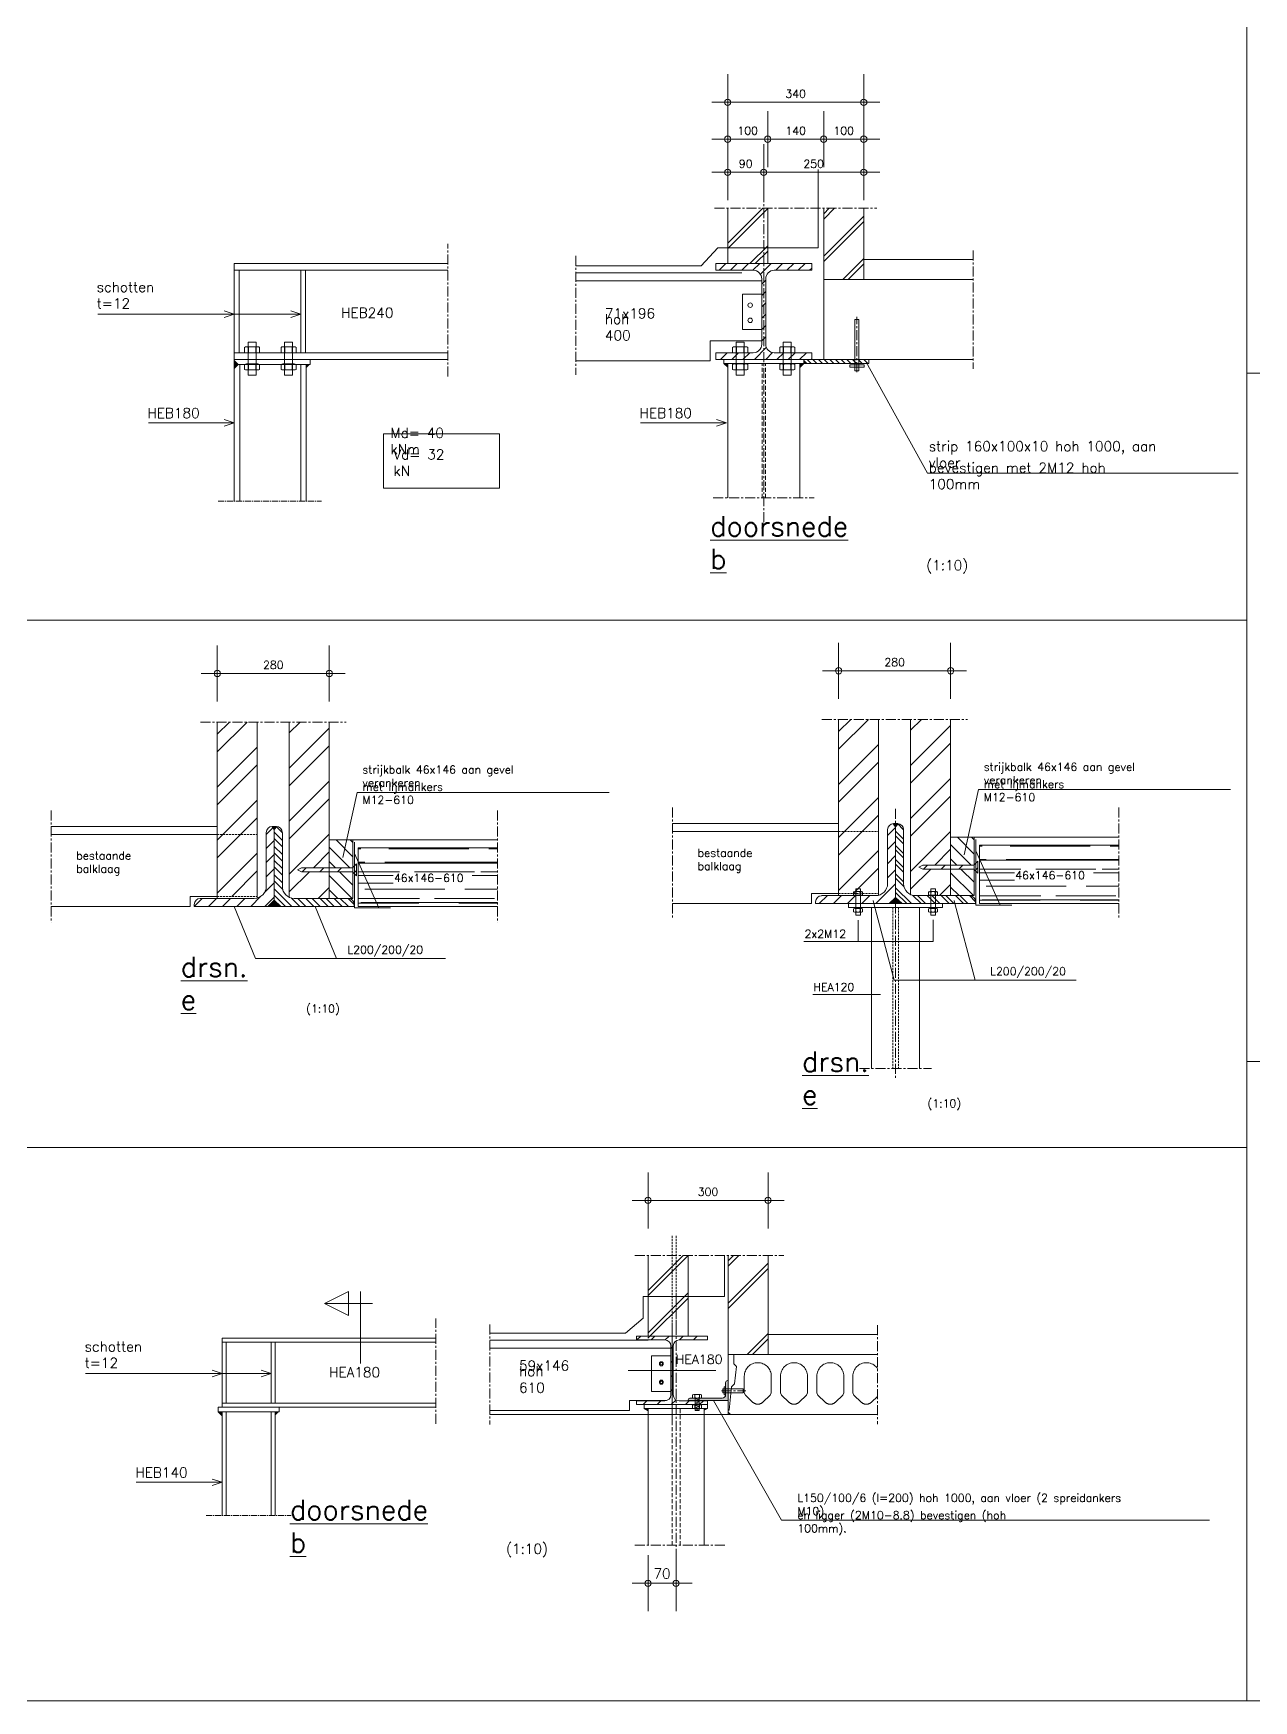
# Model space of a CAD drawing. Header units: millimetres. Extents: x -14163 to 55687, y -143 to 37302.
# Drawn here: x 35927 to 38978, y 28084 to 32252 of the extents above; entities that cross this region are included whole.
import ezdxf

# ---------------------------------------------------------------- set-up
doc = ezdxf.new("R2010")
doc.units = ezdxf.units.MM
for name, pattern in [('IMPORT-CENTER _3_', [1016, 635, -127, 127, -127]), ('IMPORT-CENTER2 _2_', [571.5, 381, -63.5, 63.5, -63.5]), ('IMPORT-DASHED _3_', [381, 254, -127]), ('IMPORT-HIDDEN _3_', [190.5, 127, -63.5])]:
    doc.linetypes.add(name, pattern=pattern)
for name, color, linetype, lineweight in [('ARCERING', 55, 'Continuous', 13), ('AS', 1, 'IMPORT-CENTER _3_', 13), ('doorbraakdetails_dwg', 8, 'Continuous', 13), ('MAATVOERING', 1, 'Continuous', 13), ('STAAL', 2, 'Continuous', 13), ('STEEL_OUTLINE', 2, 'Continuous', 13)]:
    doc.layers.add(name, color=color, linetype=linetype, lineweight=lineweight)
doc.styles.add('RomanS', font='romans__.ttf', dxfattribs={"height": 635})
doc.styles.add('RomanS_1', font='romans__.ttf', dxfattribs={"height": 1270})
doc.styles.add('RomanS_2', font='romans__.ttf', dxfattribs={"height": 508})
doc.styles.add('RomanS_4', font='romans__.ttf', dxfattribs={"height": 584.2})
pattern_1 = [(315, (-59910.54, 41042.91), (89.80256, 89.80256), [])]

# ---------------------------------------------------------------- blocks, each defined once
blk = doc.blocks.new('doorbraakdetails_dwg_DOT2035-5098676-Details Constructie')
at = {"color": 250, "lineweight": 13}
for p, q in [((0, 17.78), (0, -17.78)), ((-5.08, 0), (10.16, 0))]:
    blk.add_line(p, q, dxfattribs=at)
blk.add_circle((0, 0), 2.03, dxfattribs=at)
blk = doc.blocks.new('doorbraakdetails_dwg__X208-5098832-Details Constructie')
at = {"layer": 'STEEL_OUTLINE'}
for p, q in [((298796, 255260), (298883, 255346)), ((298940, 255260), (299026, 255346)), ((299084, 255260), (299170, 255346)), ((299227, 255260), (299314, 255346)), ((299321, 255210), (299457, 255346)), ((299515, 255260), (299601, 255346)), ((299658, 255260), (299745, 255346)), ((299802, 255260), (299888, 255346)), ((299338, 255083), (299388, 255134)), ((299946, 255260), (299973, 255287)), ((299338, 254939), (299388, 254990)), ((299338, 254795), (299388, 254846)), ((299338, 254652), (299388, 254703)), ((299338, 254508), (299388, 254559)), ((299244, 254127), (299396, 254280)), ((299338, 254364), (299388, 254415)), ((298753, 254211), (298756, 254213)), ((298813, 254127), (298899, 254213)), ((298957, 254127), (299043, 254213)), ((299100, 254127), (299187, 254213)), ((299388, 254127), (299476, 254215)), ((299531, 254127), (299618, 254213)), ((299675, 254127), (299761, 254213)), ((299819, 254127), (299905, 254213)), ((299962, 254127), (299973, 254137))]:
    blk.add_line(p, q, dxfattribs=at)
blk = doc.blocks.new('doorbraakdetails_dwg_HE240B-5098833-Details Constructie')
at = {"layer": 'STEEL_OUTLINE'}
for p, q in [((-25, -193), (-25, -1026)), ((25, -193), (25, -1026))]:
    blk.add_line(p, q, dxfattribs=at)
at = {"layer": 'STEEL_OUTLINE', "flags": 128}
for points in [[(132, -86), (610, -86), (610, 0), (-610, 0), (-610, -86), (-132, -86)], [(-132, -1133), (-610, -1133), (-610, -1219), (610, -1219), (610, -1133), (132, -1133)]]:
    blk.add_lwpolyline(points, dxfattribs=at)
at = {"layer": 'STEEL_OUTLINE'}
for centre, start, end in [((-132, -193), 360, 90), ((132, -193), 90, 180), ((-132, -1026), 270, 0), ((132, -1026), 180, 270)]:
    blk.add_arc(centre, 107, start, end, dxfattribs=at)
blk.add_blockref('doorbraakdetails_dwg__X208-5098832-Details Constructie', (-299363, -255346))
blk = doc.blocks.new('doorbraakdetails_dwg_DOT2035-5098677-Details Constructie')
at = {"layer": 'MAATVOERING'}
for p, q in [((0, 17.78), (0, -17.78)), ((-5.08, 0), (10.16, 0))]:
    blk.add_line(p, q, dxfattribs=at)
blk.add_circle((0, 0), 2.03, dxfattribs=at)
blk = doc.blocks.new('doorbraakdetails_dwg_MOER-5098697-Details Constructie')
at = {"layer": 'ARCERING', "color": 2}
for p, q in [((-5.1, 3.7), (-5.1, 0.3)), ((-3.8, 4.1), (3.8, 4.1)), ((-3.8, 0), (3.8, 0)), ((-2.5, 3.7), (-2.5, 0.3)), ((2.5, 3.7), (2.5, 0.3)), ((5.1, 3.7), (5.1, 0.3))]:
    blk.add_line(p, q, dxfattribs=at)
for centre, radius, start, end in [((-3.8, 1.4), 2.66, 61.4929, 118.5071), ((-3.8, 2.7), 2.66, 241.4929, 298.5071), ((0, -6.1), 10.2, 75.5225, 104.4775), ((0, 10.2), 10.2, 255.5225, 284.4775), ((3.8, 1.4), 2.66, 61.4929, 118.5071), ((3.8, 2.7), 2.66, 241.4929, 298.5071)]:
    blk.add_arc(centre, radius, start, end, dxfattribs=at)
blk = doc.blocks.new('doorbraakdetails_dwg_MOER_BOUT_MOER16_1OP10-V41-Details Constructie')
at = {"layer": 'MAATVOERING', "color": 2, "flags": 128}
blk.add_lwpolyline([(162.9, 40.6), (162.9, 0), (-3.3, 0), (-3.3, 40.6)], close=True, dxfattribs=at)
at = {"xscale": 7.500000000000001, "yscale": 7.500000000000001, "zscale": 7.500000000000001, "rotation": 90}
for p in [(53.3, 20.3), (139.2, 20.3)]:
    blk.add_blockref('doorbraakdetails_dwg_MOER-5098697-Details Constructie', p, dxfattribs=at)
blk = doc.blocks.new('doorbraakdetails_dwg_MOER_BOUT_MOER16_1OP10-V42-Details Constructie')
at = {"layer": 'MAATVOERING', "color": 2, "flags": 128}
blk.add_lwpolyline([(162.9, 40.6), (162.9, 0), (-3.3, 0), (-3.3, 40.6)], close=True, dxfattribs=at)
at = {"xscale": 7.500000000000001, "yscale": 7.500000000000001, "zscale": 7.500000000000001, "rotation": 90}
for p in [(53.3, 20.3), (139.2, 20.3)]:
    blk.add_blockref('doorbraakdetails_dwg_MOER-5098697-Details Constructie', p, dxfattribs=at)
blk = doc.blocks.new('doorbraakdetails_dwg_hoek20020020-5098856-Details Constructie')
at = {"layer": 'ARCERING'}
h = blk.add_hatch(dxfattribs=at)
h.set_pattern_fill('FP_23', color=256, style=0, pattern_type=2)
h.set_pattern_definition(pattern_1)
h.paths.add_polyline_path([(765, 0), (1016, 0), (1016, 25), (1013, 45), (1006, 63), (994, 79), (978, 91), (960, 99), (940, 102), (254, 102), (215, 107), (178, 122), (146, 146), (122, 178), (107, 215), (102, 254), (102, 940), (99, 960), (91, 978), (79, 994), (63, 1006), (45, 1013), (25, 1016), (0, 1016), (0, 0)])
at = {"layer": 'STAAL'}
for p, q in [((0, 0), (0, 1016)), ((0, 1016), (25, 1016)), ((102, 940), (102, 254)), ((254, 102), (940, 102))]:
    blk.add_line(p, q, dxfattribs=at)
at = {"layer": 'STAAL', "flags": 128}
blk.add_lwpolyline([(1016, 25), (1016, 0), (0, 0)], dxfattribs=at)
at = {"layer": 'STAAL'}
for centre, radius, start, end in [((25, 940), 76.2, 360, 90), ((254, 254), 152, 180, 270), ((940, 25), 76.2, 360, 90)]:
    blk.add_arc(centre, radius, start, end, dxfattribs=at)
blk = doc.blocks.new('doorbraakdetails_dwg_hoek20020020-5098857-Details Constructie')
at = {"layer": 'ARCERING'}
h = blk.add_hatch(dxfattribs=at)
h.set_pattern_fill('FP_23', color=256, style=0, pattern_type=2)
h.set_pattern_definition(pattern_1)
h.paths.add_polyline_path([(760, 0), (0, 0), (0, 1016), (25, 1016), (45, 1013), (63, 1006), (79, 994), (91, 978), (99, 960), (102, 940), (102, 254), (107, 215), (122, 178), (146, 146), (178, 122), (215, 107), (254, 102), (940, 102), (960, 99), (978, 91), (994, 79), (1006, 63), (1013, 45), (1016, 25), (1016, 0)])
at = {"layer": 'STAAL'}
for p, q in [((102, 940), (102, 254)), ((254, 102), (940, 102))]:
    blk.add_line(p, q, dxfattribs=at)
at = {"layer": 'STAAL', "flags": 128}
blk.add_lwpolyline([(1016, 25), (1016, 0), (0, 0), (0, 1016), (25, 1016)], dxfattribs=at)
at = {"layer": 'STAAL'}
for centre, radius, start, end in [((25, 940), 76.2, 360, 90), ((254, 254), 152, 180, 270), ((940, 25), 76.2, 360, 90)]:
    blk.add_arc(centre, radius, start, end, dxfattribs=at)
blk = doc.blocks.new('doorbraakdetails_dwg_MOER-5098815-Details Constructie')
at = {"layer": 'ARCERING', "color": 2}
for p, q in [((-5.1, 3.7), (-5.1, 0.3)), ((-3.8, 4.1), (3.8, 4.1)), ((-3.8, 0), (3.8, 0)), ((-2.5, 3.7), (-2.5, 0.3)), ((2.5, 3.7), (2.5, 0.3)), ((5.1, 3.7), (5.1, 0.3))]:
    blk.add_line(p, q, dxfattribs=at)
for centre, radius, start, end in [((-3.8, 1.4), 2.66, 61.4929, 118.5071), ((-3.8, 2.7), 2.66, 241.4929, 298.5071), ((0, -6.1), 10.2, 75.5225, 104.4775), ((0, 10.2), 10.2, 255.5225, 284.4775), ((3.8, 1.4), 2.66, 61.4929, 118.5071), ((3.8, 2.7), 2.66, 241.4929, 298.5071)]:
    blk.add_arc(centre, radius, start, end, dxfattribs=at)
blk = doc.blocks.new('doorbraakdetails_dwg-4168051-Details Constructie')
at = {"layer": 'ARCERING'}
h = blk.add_hatch(dxfattribs=at)
h.set_pattern_fill('FP_91', color=256, style=0, pattern_type=2)
h.set_pattern_definition([(45, (356642.8, -48817.3), (-1683.798, 1683.798), []), (45, (357765.3, -48817.3), (-1683.798, 1683.798), [])])
h.paths.add_polyline_path([(541354, 83259), (543576, 83259), (543576, 84949), (541808, 84949), (541554, 85076), (541808, 85203), (543576, 85203), (543576, 94452), (541036, 94452), (541036, 83329), (541113, 83299), (541192, 83277), (541272, 83264)])
h.paths.add_polyline_path([(539004, 83386), (539004, 94452), (536464, 94452), (536464, 83386)])
h = blk.add_hatch(dxfattribs=at)
h.set_pattern_fill('FP_96', color=256, style=0, pattern_type=2)
h.set_pattern_definition([(45, (396091, -48645.3), (-1683.798, 1683.798), []), (45, (397213.5, -48645.3), (-1683.798, 1683.798), [])])
h.paths.add_polyline_path([(582034, 83431), (583025, 83431), (583025, 85121), (581256, 85121), (581002, 85248), (581256, 85375), (583025, 85375), (583025, 94624), (580485, 94624), (580485, 83501), (580561, 83471), (580640, 83449), (580720, 83436), (580802, 83431)])
h.paths.add_polyline_path([(575913, 83558), (578453, 83558), (578453, 94624), (575913, 94624), (575913, 85154)])
h = blk.add_hatch(dxfattribs=at)
h.set_pattern_fill('FP_95', color=256, style=0, pattern_type=2)
h.set_pattern_definition([(315, (279979.5, 288137.9), (449.0128, 449.0128), [])])
h.paths.add_polyline_path([(579532, 82923), (584612, 82923), (584612, 83050), (584606, 83116), (584589, 83181), (584561, 83241), (584523, 83295), (584476, 83342), (584422, 83380), (584362, 83408), (584297, 83426), (584231, 83431), (580802, 83431), (580710, 83437), (580620, 83453), (580532, 83481), (580448, 83519), (580369, 83566), (580297, 83623), (580232, 83688), (580175, 83760), (580127, 83839), (580090, 83923), (580062, 84011), (580046, 84101), (580040, 84193), (580040, 87622), (580034, 87688), (580017, 87753), (579989, 87813), (579951, 87867), (579904, 87914), (579850, 87952), (579790, 87980), (579725, 87998), (579659, 88003), (579532, 88003), (579532, 85154)])
h = blk.add_hatch(dxfattribs=at)
h.set_pattern_fill('FP_90', color=256, style=0, pattern_type=2)
h.set_pattern_definition([(315, (240531.3, 287965.93), (449.0128, 449.0128), [])])
h.paths.add_polyline_path([(540084, 82751), (545164, 82751), (545164, 82878), (545158, 82945), (545141, 83009), (545113, 83069), (545075, 83123), (545028, 83170), (544973, 83208), (544913, 83236), (544849, 83254), (544783, 83259), (541354, 83259), (541262, 83265), (541172, 83282), (541084, 83309), (541000, 83347), (540921, 83394), (540849, 83451), (540784, 83516), (540727, 83589), (540679, 83667), (540642, 83751), (540614, 83839), (540598, 83930), (540592, 84021), (540592, 87450), (540586, 87517), (540569, 87581), (540541, 87641), (540503, 87695), (540456, 87742), (540401, 87780), (540341, 87808), (540277, 87826), (540211, 87831), (540084, 87831), (540084, 85154)])
h = blk.add_hatch(dxfattribs=at)
h.set_pattern_fill('FP_92', color=256, style=0, pattern_type=2)
h.set_pattern_definition([(135, (356642.8, -48817.3), (-449.0128, -449.0128), [])])
h.paths.add_polyline_path([(543576, 83259), (545075, 83259), (545075, 84919), (545045, 84949), (543576, 84949)])
h.paths.add_polyline_path([(545045, 85203), (545075, 85233), (545075, 86968), (543576, 86968), (543576, 85203), (543909, 85203)])
h = blk.add_hatch(dxfattribs=at)
h.set_pattern_fill('FP_97', color=256, style=0, pattern_type=2)
h.set_pattern_definition([(135, (396091, -48645.3), (-449.0128, -449.0128), [])])
h.paths.add_polyline_path([(583025, 83431), (584523, 83431), (584523, 85091), (584493, 85121), (583025, 85121)])
h.paths.add_polyline_path([(584493, 85375), (584523, 85405), (584523, 87140), (583025, 87140), (583025, 85375)])
h = blk.add_hatch(dxfattribs=at)
h.set_pattern_fill('FP_93', color=256, style=0, pattern_type=2)
h.set_pattern_definition([(0, (356642.8, -48817.3), (2794, 1270), [19050, -2540, 6350, -1270]), (0, (358331.9, -48182.3), (-1270, 1689.1), [3810, -419.1, 7620, -952.5]), (0, (357277.8, -47737.8), (6604, 850.9), [10160, -1778, 5080, -1270])])
h.paths.add_polyline_path([(554253, 82751), (554253, 86460), (545418, 86460), (545418, 82751), (551534, 82751)])
h.paths.add_polyline_path([(552647, 84127), (547627, 84127), (547627, 84889), (552647, 84889)])
h = blk.add_hatch(dxfattribs=at)
h.set_pattern_fill('FP_98', color=256, style=0, pattern_type=2)
h.set_pattern_definition([(0, (396091, -48645.3), (2794, 1270), [19050, -2540, 6350, -1270]), (0, (397780.1, -48010.3), (-1270, 1689.1), [3810, -419.1, 7620, -952.5]), (0, (396726, -47565.8), (6604, 850.9), [10160, -1778, 5080, -1270])])
h.paths.add_polyline_path([(586127, 82923), (593702, 82923), (593702, 86632), (584866, 86632), (584866, 82923)])
h.paths.add_polyline_path([(592095, 84299), (587076, 84299), (587076, 85061), (592095, 85061)])
h = blk.add_hatch(dxfattribs=at)
h.set_pattern_fill('FP_94', color=256, style=0, pattern_type=2)
h.set_pattern_definition([(45, (110760.94, -510887.1), (-561.266, 561.266), [])])
h.paths.add_polyline_path([(545299, 84695), (545299, 85438), (545292, 85451), (545045, 85203), (541808, 85203), (541554, 85076), (541808, 84949), (545045, 84949), (545170, 84824)])
h = blk.add_hatch(dxfattribs=at)
h.set_pattern_fill('FP_99', color=256, style=0, pattern_type=2)
h.set_pattern_definition([(45, (150209.15, -510715.16), (-561.266, 561.266), [])])
h.paths.add_polyline_path([(584747, 84867), (584747, 85610), (584740, 85622), (584493, 85375), (581256, 85375), (581002, 85248), (581256, 85121), (584493, 85121), (584618, 84996)])
for color, points in [(8, [(568892, 51370), (568892, 52640), (568854, 52640), (568825, 52636), (568797, 52625), (568774, 52607), (568755, 52583), (568744, 52555), (568740, 52526), (568740, 51751), (568734, 51700), (568717, 51652), (568690, 51608), (568654, 51572), (568611, 51545), (568562, 51528), (568511, 51522), (566467, 51522), (566437, 51519), (566410, 51507), (566386, 51489), (566368, 51465), (566356, 51438), (566352, 51408), (566352, 51370)]), (2, [(563812, 50719), (563812, 50864), (563558, 50864)]), (2, [(567368, 50726), (567610, 50864), (567368, 50864)])]:
    blk.add_hatch(color=color, dxfattribs=at).paths.add_polyline_path(points)
at = {"layer": 'STAAL'}
for points in [[(537545, 117165), (537799, 117165), (537545, 117419)], [(537545, 116911), (537799, 117165), (537545, 117165)], [(542105, 116911), (542359, 117165), (542105, 117165)], [(568871, 116982), (568871, 117215), (568617, 117215)], [(573443, 116957), (573697, 117215), (573443, 117215)], [(573949, 117215), (573697, 117472), (573697, 117215)], [(579532, 87793), (579699, 88001), (579659, 88003), (579366, 88001)], [(540084, 87621), (540251, 87829), (540211, 87831), (539917, 87829)], [(540084, 82751), (540490, 82751), (540084, 83137), (539678, 82751)], [(579126, 82923), (579938, 82923), (579532, 83309)], [(536780, 50406), (536780, 50660), (536526, 50660)], [(540132, 50406), (540386, 50660), (540132, 50660)]]:
    blk.add_hatch(color=256, dxfattribs=at).paths.add_polyline_path(points)
at = {"color": 1, "lineweight": 13}
for p, q in [((536464, 83259), (536464, 94452)), ((539004, 83284), (539004, 94452)), ((541036, 83335), (541036, 94452)), ((543576, 86968), (543576, 94452)), ((575913, 83431), (575913, 94624)), ((578453, 83456), (578453, 94624)), ((580485, 83507), (580485, 94624)), ((583025, 87140), (583025, 94624)), ((575913, 88003), (565363, 88003)), ((536464, 87831), (525915, 87831)), ((536464, 87323), (525915, 87323)), ((575913, 87495), (565363, 87495)), ((541036, 83329), (541036, 83335)), ((580485, 83501), (580485, 83507)), ((568892, 54292), (578391, 54292))]:
    blk.add_line(p, q, dxfattribs=at)
at = {"color": 1, "linetype": 'IMPORT-HIDDEN _3_', "lineweight": 13}
for p, q in [((536464, 87323), (539004, 87323)), ((575913, 87495), (578453, 87495)), ((536464, 83386), (539004, 83386)), ((575913, 83558), (578453, 83558))]:
    blk.add_line(p, q, dxfattribs=at)
at = {"color": 6, "lineweight": 13}
for p, q in [((545170, 82663), (545170, 86817)), ((584618, 82835), (584618, 86989)), ((545562, 53735), (545562, 58307)), ((546324, 57545), (543276, 57545))]:
    blk.add_line(p, q, dxfattribs=at)
at = {"color": 2, "lineweight": 13}
for p, q in [((566643, 51743), (566643, 51551)), ((566643, 51085), (566643, 50893)), ((566714, 51761), (567143, 51761)), ((566714, 51533), (567143, 51533)), ((566714, 51104), (567143, 51104)), ((566714, 50875), (567143, 50875)), ((566786, 51743), (566786, 51551)), ((566786, 51085), (566786, 50893)), ((567071, 51743), (567071, 51551)), ((567071, 51085), (567071, 50893)), ((567214, 51743), (567214, 51551)), ((567214, 51085), (567214, 50893))]:
    blk.add_line(p, q, dxfattribs=at)
at = {"color": 250, "lineweight": 13}
blk.add_line((564320, 39771), (565082, 39771), dxfattribs=at)
at = {"color": 250, "lineweight": 13, "flags": 128}
for points in [[(571030, 121624), (569805, 121624), (569805, 119374), (571030, 119374)], [(565260, 54205), (564035, 54205), (564035, 51955), (565260, 51955)]]:
    blk.add_lwpolyline(points, dxfattribs=at)
at = {"color": 2, "lineweight": 13, "flags": 128}
for points in [[(567763, 117379), (567763, 118656), (571030, 118656)], [(562632, 50736), (562632, 51372), (564975, 51372)]]:
    blk.add_lwpolyline(points, dxfattribs=at)
at = {"color": 250, "lineweight": 13, "flags": 128}
for points in [[(541808, 85203), (545045, 85203), (545299, 85457), (545299, 84695), (545045, 84949), (541808, 84949), (541554, 85076)], [(581256, 85375), (584493, 85375), (584747, 85629), (584747, 84867), (584493, 85121), (581256, 85121), (581002, 85248)]]:
    blk.add_lwpolyline(points, close=True, dxfattribs=at)
at = {"color": 1, "lineweight": 13, "flags": 128}
for points in [[(536464, 83386), (534750, 83386), (534750, 82751), (525915, 82751)], [(575913, 83558), (574198, 83558), (574198, 82923), (565363, 82923)], [(578391, 50482), (569039, 50482), (568892, 50629), (568892, 50775), (568966, 50775), (569113, 52248), (569309, 52444), (569420, 53546), (569259, 53706), (569259, 54292)], [(570791, 51142), (570783, 51142), (570806, 51143), (570828, 51145), (570851, 51147), (570873, 51151), (570895, 51156), (570917, 51162), (570939, 51169), (570960, 51178), (570981, 51187), (571001, 51197), (571021, 51208), (571040, 51220), (571059, 51234), (571077, 51248), (571094, 51262), (571111, 51278), (571571, 51708), (571640, 51869), (571640, 52922), (571636, 53006), (571624, 53089), (571603, 53171), (571575, 53250), (571539, 53326), (571496, 53398), (571445, 53466), (571389, 53528), (571327, 53585), (571259, 53635), (571187, 53678), (571111, 53714), (571032, 53743), (570950, 53763), (570867, 53775), (570783, 53779), (570699, 53775), (570616, 53763), (570534, 53743), (570455, 53714), (570379, 53678), (570307, 53635), (570239, 53585), (570177, 53528), (570120, 53466), (570070, 53398), (570027, 53326), (569991, 53250), (569963, 53171), (569942, 53089), (569930, 53006), (569926, 52922), (569926, 51869), (569995, 51708), (570455, 51278), (570471, 51262), (570489, 51248), (570507, 51234), (570525, 51220), (570544, 51208), (570564, 51197), (570585, 51187), (570605, 51178), (570627, 51169), (570648, 51162), (570670, 51156), (570692, 51151), (570715, 51147), (570737, 51145), (570760, 51143), (570783, 51142), (570775, 51142)], [(573091, 51142), (573083, 51142), (573106, 51143), (573129, 51145), (573152, 51147), (573174, 51151), (573196, 51156), (573218, 51162), (573240, 51169), (573261, 51178), (573282, 51187), (573302, 51197), (573322, 51208), (573341, 51220), (573360, 51234), (573378, 51248), (573395, 51262), (573411, 51278), (573871, 51708), (573941, 51869), (573941, 52922), (573937, 53006), (573924, 53089), (573904, 53171), (573875, 53250), (573840, 53326), (573796, 53398), (573746, 53466), (573690, 53528), (573627, 53585), (573560, 53635), (573488, 53678), (573412, 53714), (573332, 53743), (573251, 53763), (573168, 53775), (573083, 53779), (572999, 53775), (572916, 53763), (572835, 53743), (572755, 53714), (572679, 53678), (572607, 53635), (572540, 53585), (572477, 53528), (572421, 53466), (572371, 53398), (572327, 53326), (572291, 53250), (572263, 53171), (572243, 53089), (572230, 53006), (572226, 52922), (572226, 51869), (572296, 51708), (572756, 51278), (572772, 51262), (572789, 51248), (572807, 51234), (572826, 51220), (572845, 51208), (572865, 51197), (572885, 51187), (572906, 51178), (572927, 51169), (572949, 51162), (572971, 51156), (572993, 51151), (573015, 51147), (573038, 51145), (573061, 51143), (573083, 51142), (573076, 51142)], [(575376, 51142), (575384, 51142), (575361, 51143), (575339, 51145), (575316, 51147), (575294, 51151), (575271, 51156), (575250, 51162), (575228, 51169), (575207, 51178), (575186, 51187), (575166, 51197), (575146, 51208), (575127, 51220), (575108, 51234), (575090, 51248), (575073, 51262), (575056, 51278), (574596, 51708), (574527, 51869), (574527, 52922), (574531, 53006), (574543, 53089), (574564, 53171), (574592, 53250), (574628, 53326), (574671, 53398), (574721, 53466), (574778, 53528), (574840, 53585), (574908, 53635), (574980, 53678), (575056, 53714), (575135, 53743), (575217, 53763), (575300, 53775), (575384, 53779), (575468, 53775), (575551, 53763), (575633, 53743), (575712, 53714), (575788, 53678), (575860, 53635), (575928, 53585), (575990, 53528), (576047, 53466), (576097, 53398), (576140, 53326), (576176, 53250), (576204, 53171), (576225, 53089), (576237, 53006), (576241, 52922), (576241, 51869), (576172, 51708), (575712, 51278), (575696, 51262), (575678, 51248), (575660, 51234), (575642, 51220), (575622, 51208), (575603, 51197), (575582, 51187), (575562, 51178), (575540, 51169), (575519, 51162), (575497, 51156), (575475, 51151), (575452, 51147), (575430, 51145), (575407, 51143), (575384, 51142), (575392, 51142)], [(577666, 51142), (577674, 51142), (577651, 51143), (577628, 51145), (577606, 51147), (577583, 51151), (577561, 51156), (577539, 51162), (577518, 51169), (577496, 51178), (577476, 51187), (577455, 51197), (577435, 51208), (577416, 51220), (577398, 51234), (577380, 51248), (577362, 51262), (577346, 51278), (576886, 51708), (576817, 51869), (576817, 52922), (576821, 53006), (576833, 53089), (576853, 53171), (576882, 53250), (576918, 53326), (576961, 53398), (577011, 53466), (577068, 53528), (577130, 53585), (577198, 53635), (577270, 53678), (577346, 53714), (577425, 53743), (577507, 53763), (577590, 53775), (577674, 53779), (577758, 53775), (577841, 53763), (577923, 53743), (578002, 53714), (578078, 53678), (578150, 53635), (578218, 53585), (578280, 53528), (578336, 53466), (578387, 53398), (578391, 53390)], [(566869, 51522), (566807, 51504), (567051, 51430), (566807, 51357), (567051, 51284), (566807, 51211), (567051, 51137), (566807, 51064), (567051, 50991), (566807, 50917), (567051, 50844), (566807, 50771), (566864, 50754)], [(577682, 51142), (577674, 51142), (577697, 51143), (577719, 51145), (577742, 51147), (577764, 51151), (577786, 51156), (577808, 51162), (577830, 51169), (577851, 51178), (577872, 51187), (577892, 51197), (577912, 51208), (577931, 51220), (577950, 51234), (577968, 51248), (577985, 51262), (578002, 51278), (578391, 51643)]]:
    blk.add_lwpolyline(points, dxfattribs=at)
at = {"color": 6, "lineweight": 13, "flags": 128}
blk.add_lwpolyline([(544800, 56783), (544800, 58307), (543276, 57545)], close=True, dxfattribs=at)
at = {"color": 250, "lineweight": 13}
for centre in [(570300, 120922), (570300, 119960)]:
    blk.add_circle(centre, 142, dxfattribs=at)
at = {"color": 2, "lineweight": 13}
for centre, radius, start, end in [((566714, 51612), 150, 61.49293, 118.50707), ((566714, 51682), 150, 241.49293, 298.50707), ((566714, 50954), 150, 61.49293, 118.50707), ((566714, 51025), 150, 241.49293, 298.50707), ((566929, 51190), 571, 75.52249, 104.47751), ((566929, 52104), 571, 255.52249, 284.47751), ((566929, 50532), 571, 75.52249, 104.47751), ((566929, 51446), 571, 255.52249, 284.47751), ((567143, 51612), 150, 61.49293, 118.50707), ((567143, 51682), 150, 241.49293, 298.50707), ((567143, 50954), 150, 61.49293, 118.50707), ((567143, 51025), 150, 241.49293, 298.50707)]:
    blk.add_arc(centre, radius, start, end, dxfattribs=at)
at = {"layer": 'ARCERING'}
for p, q in [((568871, 124851), (571094, 127074)), ((568871, 124514), (571411, 127054)), ((574967, 126392), (575650, 127074)), ((574967, 126729), (575312, 127074)), ((574967, 124035), (577507, 126575)), ((574967, 123698), (577507, 126238)), ((570280, 123565), (571411, 124697)), ((570617, 123565), (571411, 124360)), ((576176, 122549), (577507, 123881)), ((576513, 122549), (577507, 123543)), ((573816, 117215), (573697, 117334)), ((574175, 117215), (573921, 117469)), ((574535, 117215), (574281, 117469)), ((574894, 117215), (574640, 117469)), ((575253, 117215), (574999, 117469)), ((575612, 117215), (575358, 117469)), ((575972, 117215), (575718, 117469)), ((576331, 117215), (576077, 117469)), ((576690, 117215), (576436, 117469)), ((577050, 117215), (576796, 117469)), ((577409, 117215), (577155, 117469)), ((577763, 117215), (577509, 117469)), ((563812, 58372), (566035, 60595)), ((563812, 58035), (566352, 60575)), ((568892, 59913), (569575, 60595)), ((568892, 60250), (569237, 60595)), ((568892, 57556), (571432, 60096)), ((568892, 57219), (571432, 59759)), ((563806, 55334), (566352, 57881)), ((563812, 55678), (566352, 58218)), ((570101, 54292), (571432, 55624)), ((570438, 54292), (571432, 55286)), ((563558, 50864), (563812, 50719))]:
    blk.add_line(p, q, dxfattribs=at)
at = {"layer": 'ARCERING', "flags": 128}
for points in [[(559234, 123409), (567185, 123409), (568234, 124557), (574609, 124557), (574609, 129530)], [(553778, 55648), (562385, 55648), (563499, 56599), (563499, 57986), (568659, 57986), (568659, 60595)]]:
    blk.add_lwpolyline(points, dxfattribs=at)
at = {"layer": 'AS'}
for p, q in [((568035, 127074), (578341, 127074)), ((571157, 107147), (571157, 127578)), ((551097, 116395), (551097, 124820)), ((559234, 124046), (559234, 116489)), ((584466, 124393), (584466, 116869)), ((577077, 116658), (577077, 120184)), ((567957, 108681), (574358, 108681)), ((535398, 94452), (544643, 94452)), ((574846, 94624), (584091, 94624)), ((565363, 89019), (565363, 81907)), ((579532, 88938), (579532, 88003)), ((593702, 89019), (593702, 81907)), ((525915, 88847), (525915, 81735)), ((554253, 88847), (554253, 81735)), ((579532, 88003), (579532, 82923)), ((579532, 82923), (579532, 71773)), ((577246, 72460), (581818, 72460)), ((562976, 60595), (572437, 60595)), ((565590, 38285), (565590, 58266)), ((550332, 49891), (550332, 56589)), ((553778, 56204), (553778, 49846)), ((578391, 56171), (578391, 49882)), ((568467, 52000), (570015, 52000)), ((562976, 42202), (568774, 42202))]:
    blk.add_line(p, q, dxfattribs=at)
at = {"layer": 'MAATVOERING'}
for p, q in [((601821, 32321), (601821, 223774)), ((569379, 133800), (576999, 133800)), ((569379, 131457), (570903, 131457)), ((571919, 131457), (574459, 131457)), ((575475, 131457), (576999, 131457)), ((569379, 129356), (570649, 129356)), ((571665, 129356), (576999, 129356)), ((541767, 120357), (541129, 120568)), ((601821, 116613), (716342, 116613)), ((537545, 113450), (536906, 113661)), ((568796, 113450), (568157, 113661)), ((445488, 100924), (601821, 100924)), ((536972, 97539), (543068, 97539)), ((576421, 97711), (582517, 97711)), ((542689, 82751), (544031, 79432)), ((578102, 83116), (578153, 82923)), ((583247, 83116), (583299, 82923)), ((583299, 82923), (584589, 78060)), ((577151, 80526), (577151, 81872)), ((574275, 77154), (578571, 77154)), ((601821, 72912), (716342, 72912)), ((445488, 67450), (601821, 67450)), ((564320, 64085), (570924, 64085)), ((539878, 53091), (539240, 53302)), ((536780, 46184), (536141, 46394))]:
    blk.add_line(p, q, dxfattribs=at)
at = {"layer": 'MAATVOERING', "color": 2}
for p, q in [((577304, 83431), (577304, 83864)), ((581761, 83431), (581761, 83864)), ((576999, 83431), (576999, 82923)), ((577304, 82923), (577304, 83431)), ((581761, 82923), (581761, 83431)), ((582065, 83431), (582065, 82923))]:
    blk.add_line(p, q, dxfattribs=at)
at = {"layer": 'MAATVOERING', "color": 55, "linetype": 'IMPORT-HIDDEN _3_'}
for p, q in [((565336, 61834), (565336, 55597)), ((565590, 61834), (565590, 55597))]:
    blk.add_line(p, q, dxfattribs=at)
at = {"layer": 'MAATVOERING', "flags": 128}
blk.add_lwpolyline([(716342, 180977), (716342, 223774), (367854, 223774), (367854, 32321), (716342, 32321), (716342, 138181)], close=True, dxfattribs=at)
for points in [[(541129, 120146), (541767, 120357), (528872, 120357)], [(536906, 120568), (537545, 120357), (536906, 120146)], [(601287, 110250), (581546, 110250), (577636, 117342)], [(536906, 113239), (537545, 113450), (532088, 113450)], [(568157, 113239), (568796, 113450), (563339, 113450)], [(544442, 85850), (545353, 89991), (561336, 89991)], [(583890, 86022), (584801, 90163), (600784, 90163)], [(537544, 82751), (538885, 79432), (550952, 79432)], [(578153, 82923), (579443, 78060), (591002, 78060)], [(573713, 80526), (581913, 80526), (581913, 81891)], [(539240, 52880), (539878, 53091), (528107, 53091)], [(536141, 53302), (536780, 53091), (536141, 52880)], [(599465, 43771), (572282, 43771), (567978, 51370)], [(536141, 45973), (536780, 46184), (531323, 46184)]]:
    blk.add_lwpolyline(points, dxfattribs=at)
at = {"layer": 'MAATVOERING', "color": 2, "flags": 128}
for points in [[(577304, 83864), (576999, 83864), (576999, 83431)], [(581761, 83864), (582065, 83864), (582065, 83431)], [(576999, 82923), (576999, 82195), (577304, 82195), (577304, 82923)], [(582065, 82923), (582065, 82195), (581761, 82195), (581761, 82923)], [(566807, 51522), (566807, 50754), (567051, 50754), (567051, 51522)]]:
    blk.add_lwpolyline(points, dxfattribs=at)
at = {"layer": 'STAAL'}
for p, q in [((568871, 123565), (568871, 127074)), ((571411, 123565), (571411, 127074)), ((577507, 122549), (577507, 127074)), ((537545, 123134), (551097, 123134)), ((537850, 117901), (537850, 123134)), ((541767, 117901), (541767, 123134)), ((542072, 117901), (542072, 123134)), ((571030, 122459), (559234, 122459)), ((574967, 122549), (584466, 122549)), ((537545, 117901), (551097, 117901)), ((537545, 117165), (537545, 117469)), ((537900, 117165), (537900, 108470)), ((541761, 117165), (541761, 108470)), ((542117, 117165), (542117, 108470)), ((567763, 117379), (559234, 117379)), ((568871, 108681), (568871, 117215)), ((573443, 108681), (573443, 117215)), ((573697, 117215), (573443, 116957)), ((535004, 82878), (535004, 82751)), ((574452, 83050), (574452, 82923)), ((578008, 82669), (578008, 72460)), ((581056, 82669), (581056, 72460)), ((536780, 55080), (550332, 55080)), ((537034, 51219), (537034, 55080)), ((539878, 51219), (539878, 55080)), ((540132, 51219), (540132, 55080)), ((567597, 55220), (567597, 55221)), ((565260, 54699), (553778, 54699)), ((565260, 51741), (565260, 54839)), ((565413, 51741), (565413, 54839)), ((568740, 52526), (568740, 51751)), ((536780, 51219), (550332, 51219)), ((563812, 42202), (563812, 50864)), ((568511, 51522), (566467, 51522)), ((567368, 42202), (567368, 50864)), ((536780, 44070), (536780, 50660)), ((537034, 44070), (537034, 50660)), ((539878, 44070), (539878, 50660)), ((540132, 44070), (540132, 50660)), ((562632, 50736), (553778, 50736))]:
    blk.add_line(p, q, dxfattribs=at)
at = {"layer": 'STAAL', "color": 1}
for p, q in [((569759, 122967), (559234, 122967)), ((577507, 123819), (584466, 123819)), ((545075, 86968), (554253, 86968)), ((584523, 87140), (593702, 87140)), ((563812, 55462), (563812, 60595)), ((566352, 55462), (566352, 60595)), ((571432, 54292), (571432, 60595)), ((565336, 56334), (565336, 50076)), ((563812, 55207), (553778, 55207)), ((563106, 55220), (563348, 55462)), ((564004, 55220), (564246, 55462)), ((564902, 55220), (565144, 55462)), ((565801, 55220), (566042, 55462)), ((566699, 55220), (566940, 55462)), ((571432, 55562), (578391, 55562)), ((565260, 54680), (565413, 54833)), ((562550, 53290), (568127, 53290)), ((565260, 53782), (565413, 53935)), ((565260, 52884), (565413, 53037)), ((565260, 51986), (565413, 52138)), ((563494, 51118), (563736, 51360)), ((564393, 51118), (564634, 51360)), ((565291, 51118), (565591, 51418)), ((566189, 51118), (566430, 51360)), ((567087, 51118), (567328, 51360)), ((568892, 50482), (553778, 50482))]:
    blk.add_line(p, q, dxfattribs=at)
at = {"layer": 'STAAL', "linetype": 'IMPORT-DASHED _3_'}
for p, q in [((571050, 108681), (571050, 117215)), ((571265, 108681), (571265, 117215)), ((565336, 42202), (565336, 50864)), ((565844, 42202), (565844, 50864))]:
    blk.add_line(p, q, dxfattribs=at)
at = {"layer": 'STAAL', "color": 1, "linetype": 'IMPORT-CENTER2 _2_'}
for p, q in [((536529, 108470), (543079, 108470)), ((535764, 44070), (541148, 44070))]:
    blk.add_line(p, q, dxfattribs=at)
at = {"layer": 'STAAL', "color": 6}
for p, q in [((546719, 82663), (545170, 86104)), ((586167, 82835), (584618, 86276)), ((545170, 82663), (547463, 82663)), ((584618, 82835), (586911, 82835))]:
    blk.add_line(p, q, dxfattribs=at)
at = {"layer": 'STAAL', "linetype": 'IMPORT-HIDDEN _3_'}
for p, q in [((579346, 82669), (579346, 72460)), ((579719, 82669), (579719, 72460))]:
    blk.add_line(p, q, dxfattribs=at)
at = {"layer": 'STAAL', "flags": 128}
for points in [[(574967, 127074), (574967, 117469), (584466, 117469)], [(551097, 123565), (537545, 123565), (537545, 117469), (551097, 117469)], [(537545, 108470), (537545, 117165), (542359, 117165), (542359, 117469), (542359, 117165)], [(537545, 116911), (537799, 117165), (537545, 117419)], [(573697, 117469), (573697, 117215), (568617, 117215), (577839, 117215), (577839, 117469)], [(568871, 116982), (568617, 117215), (568617, 117469), (576397, 117469)], [(579696, 87998), (579532, 87793), (579368, 87998)], [(540248, 87826), (540084, 87621), (539920, 87826)], [(544783, 83259), (545075, 83259), (545075, 86968), (543576, 86968), (543576, 83259)], [(584231, 83431), (584523, 83431), (584523, 87140), (583025, 87140), (583025, 83431)], [(554253, 82751), (545418, 82751), (545418, 86460), (554253, 86460)], [(593702, 82923), (584866, 82923), (584866, 86632), (593702, 86632)], [(539678, 82751), (540084, 83137), (540490, 82751)], [(582518, 82923), (582518, 82669), (576547, 82669), (576547, 82923)], [(579126, 82923), (579532, 83309), (579938, 82923)], [(536780, 50965), (536780, 55334), (550332, 55334)], [(565794, 55220), (567597, 55220), (567597, 55462), (563076, 55462), (563076, 55220), (564879, 55220)], [(566352, 51408), (566352, 51370), (568892, 51370), (568892, 52640), (568854, 52640)], [(536526, 50965), (536526, 50660), (536526, 50965), (550332, 50965)], [(536780, 50406), (536526, 50660), (540386, 50660), (540386, 50965), (540386, 50660)], [(564879, 51360), (563076, 51360), (563076, 51118), (567597, 51118), (567597, 50864), (563558, 50864), (563558, 51118)], [(565794, 51360), (567597, 51360), (567597, 51118)]]:
    blk.add_lwpolyline(points, dxfattribs=at)
for points in [[(577204, 120021), (576950, 120021), (576950, 116754), (577204, 116754)], [(576633, 117139), (576633, 116977), (577528, 116977), (577528, 117139)], [(547025, 109294), (554382, 109294), (554382, 112742), (547025, 112742)], [(564534, 53761), (564534, 53659), (564603, 53584), (564704, 53584), (564773, 53659), (564773, 53761), (564704, 53836), (564603, 53836)], [(564534, 52592), (564534, 52490), (564603, 52415), (564704, 52415), (564773, 52490), (564773, 52592), (564704, 52666), (564603, 52666)], [(569858, 51873), (569858, 52127), (568555, 52127), (568555, 51873)], [(568729, 51748), (568637, 51748), (568637, 52252), (568729, 52252)]]:
    blk.add_lwpolyline(points, close=True, dxfattribs=at)
at = {"layer": 'STAAL', "color": 1, "flags": 128}
blk.add_lwpolyline([(568892, 60595), (568892, 50482), (578391, 50482)], dxfattribs=at)
at = {"layer": 'STAAL'}
for centre in [(564653, 53710), (564653, 52541)]:
    blk.add_circle(centre, 76.2, dxfattribs=at)
for centre, radius, start, end in [((564879, 54839), 381, 0, 90), ((565794, 54839), 381, 90, 180), ((568854, 52526), 114, 90, 180), ((564879, 51741), 381, 270, 0), ((565794, 51741), 381, 180, 270), ((566467, 51408), 114, 90, 180), ((568511, 51751), 229, 270, 0)]:
    blk.add_arc(centre, radius, start, end, dxfattribs=at)
for name, p, xscale, yscale, zscale, rotation in [('doorbraakdetails_dwg_DOT2035-5098677-Details Constructie', (568871, 133800), 100, 100, 100, 180), ('doorbraakdetails_dwg_DOT2035-5098677-Details Constructie', (568871, 131457), 100, 100, 100, 180), ('doorbraakdetails_dwg_DOT2035-5098677-Details Constructie', (571411, 131457), 100, 100, 100, 180), ('doorbraakdetails_dwg_DOT2035-5098677-Details Constructie', (574967, 131457), 100, 100, 100, 180), ('doorbraakdetails_dwg_DOT2035-5098677-Details Constructie', (568871, 129356), 100, 100, 100, 180), ('doorbraakdetails_dwg_DOT2035-5098677-Details Constructie', (571157, 129356), 100, 100, 100, 180), ('doorbraakdetails_dwg_MOER_BOUT_MOER16_1OP10-V41-Details Constructie', (541248, 116524), 12.59999999999855, 12.59999999999855, 12.59999999999855, 90), ('doorbraakdetails_dwg_MOER_BOUT_MOER16_1OP10-V41-Details Constructie', (572908, 116524), 12.59999999999855, 12.59999999999855, 12.59999999999855, 90), ('doorbraakdetails_dwg_DOT2035-5098677-Details Constructie', (536464, 97539), 100, 100, 100, 180), ('doorbraakdetails_dwg_DOT2035-5098677-Details Constructie', (575913, 97711), 100, 100, 100, 180), ('doorbraakdetails_dwg_MOER-5098697-Details Constructie', (581913, 83686), 56.25, 56.25, 56.25, 180), ('doorbraakdetails_dwg_MOER-5098697-Details Constructie', (581913, 82620), 56.25, 56.25, 56.25, 180), ('doorbraakdetails_dwg_DOT2035-5098677-Details Constructie', (563812, 64085), 100, 100, 100, 180), ('doorbraakdetails_dwg_DOT2035-5098676-Details Constructie', (563812, 39771), 100, 100, 100, 180)]:
    blk.add_blockref(name, p, dxfattribs=dict(xscale=xscale, yscale=yscale, zscale=zscale, rotation=rotation))
for name, p, xscale, yscale, zscale in [('doorbraakdetails_dwg_DOT2035-5098677-Details Constructie', (577507, 133800), 100, 100, 100), ('doorbraakdetails_dwg_DOT2035-5098677-Details Constructie', (571411, 131457), 100, 100, 100), ('doorbraakdetails_dwg_DOT2035-5098677-Details Constructie', (574967, 131457), 100, 100, 100), ('doorbraakdetails_dwg_DOT2035-5098677-Details Constructie', (577507, 131457), 100, 100, 100), ('doorbraakdetails_dwg_DOT2035-5098677-Details Constructie', (571157, 129356), 100, 100, 100), ('doorbraakdetails_dwg_DOT2035-5098677-Details Constructie', (577507, 129356), 100, 100, 100), ('doorbraakdetails_dwg_HE240B-5098833-Details Constructie', (571157, 123565), 5, 5, 5), ('doorbraakdetails_dwg_DOT2035-5098677-Details Constructie', (543576, 97539), 100, 100, 100), ('doorbraakdetails_dwg_DOT2035-5098677-Details Constructie', (583025, 97711), 100, 100, 100), ('doorbraakdetails_dwg_hoek20020020-5098856-Details Constructie', (579532, 82923), 5, 5, 5), ('doorbraakdetails_dwg_hoek20020020-5098856-Details Constructie', (540084, 82751), 5, 5, 5), ('doorbraakdetails_dwg_DOT2035-5098677-Details Constructie', (571432, 64085), 100, 100, 100), ('doorbraakdetails_dwg_DOT2035-5098676-Details Constructie', (565590, 39771), 100, 100, 100)]:
    blk.add_blockref(name, p, dxfattribs=dict(xscale=xscale, yscale=yscale, zscale=zscale))
at = {"extrusion": (0, 0, -1)}
for name, p, xscale, yscale, zscale, rotation in [('doorbraakdetails_dwg_MOER_BOUT_MOER16_1OP10-V42-Details Constructie', (-538417, 116524), 12.59999999999854, 12.59999999999854, -12.59999999999854, 90.00000000013232), ('doorbraakdetails_dwg_MOER_BOUT_MOER16_1OP10-V42-Details Constructie', (-569407, 116524), 12.59999999999854, 12.59999999999854, -12.59999999999854, 90.00000000013232), ('doorbraakdetails_dwg_MOER-5098815-Details Constructie', (-577151, 83686), 56.25, 56.25, -56.25, 180), ('doorbraakdetails_dwg_MOER-5098815-Details Constructie', (-577151, 82620), 56.25, 56.25, -56.25, 180)]:
    blk.add_blockref(name, p, dxfattribs=dict(at, xscale=xscale, yscale=yscale, zscale=zscale, rotation=rotation))
at = {"extrusion": (0, 0, -1), "xscale": 5, "yscale": 5, "zscale": -5}
for p in [(-579532, 82923), (-540084, 82751)]:
    blk.add_blockref('doorbraakdetails_dwg_hoek20020020-5098857-Details Constructie', p, dxfattribs=at)
at = {"color": 2, "lineweight": 13, "insert": (564701, 40702), "char_height": 635, "width": 1469.23, "attachment_point": 2, "line_spacing_factor": 0.983083, "style": 'RomanS'}
blk.add_mtext('70', dxfattribs=at)
at = {"layer": 'MAATVOERING', "color": 2, "line_spacing_factor": 0.983083}
for s, insert, char_height, width, attachment_point, style in [('340', (573189, 134595), 508, 1763.82, 2, 'RomanS_2'), ('100', (570141, 132253), 508, 1763.82, 2, 'RomanS_2'), ('140', (573189, 132253), 508, 1763.82, 2, 'RomanS_2'), ('100', (576237, 132253), 508, 1763.82, 2, 'RomanS_2'), ('90', (570014, 130152), 508, 1175.88, 2, 'RomanS_2'), ('250', (574332, 130152), 508, 1763.82, 2, 'RomanS_2'), ('schotten\\Pt=12', (528808, 122392), 635, 4964.44, 1, 'RomanS'), ('HEB240', (544326, 120754), 635, 4670.59, 1, 'RomanS'), ('71x196', (561077, 120716), 635, 4299.42, 1, 'RomanS'), ('hoh\\P400', (561077, 120359), 635, 2203.84, 1, 'RomanS'), ('HEB180', (532025, 114392), 635, 4670.59, 1, 'RomanS'), ('HEB180', (563276, 114392), 635, 4670.59, 1, 'RomanS'), ('Md= 40\\PkNm', (547451, 113128), 635, 4778.85, 1, 'RomanS'), ('strip 160x100x10 hoh 1000, aan\\Pvloer', (581635, 112285), 635, 20329.45, 1, 'RomanS'), ('Vd= 32\\PkN', (547646, 111761), 635, 4562.33, 1, 'RomanS'), ('bevestigen met 2M12 hoh\\P100mm', (581635, 110918), 635, 15805.78, 1, 'RomanS'), ('(1:10)', (581477, 104727), 635, 3618.94, 1, 'RomanS'), ('280', (579469, 98507), 508, 1763.82, 2, 'RomanS_2'), ('280', (540020, 98335), 508, 1763.82, 2, 'RomanS_2'), ('strijkbalk 46x146 aan gevel\\Pverankeren', (545678, 91687), 508, 13497.84, 1, 'RomanS_2'), ('strijkbalk 46x146 aan gevel\\Pverankeren', (585127, 91859), 508, 13497.84, 1, 'RomanS_2'), ('met lijmankers\\PM12-610', (545678, 90595), 508, 7104.78, 1, 'RomanS_2'), ('met lijmankers\\PM12-610', (585127, 90767), 508, 7104.78, 1, 'RomanS_2'), ('bestaande\\Pbalklaag', (527510, 86227), 508, 4740.65, 1, 'RomanS_2'), ('bestaande\\Pbalklaag', (566958, 86399), 508, 4740.65, 1, 'RomanS_2'), ('46x146-610', (547682, 84807), 508, 5966.03, 1, 'RomanS_2'), ('46x146-610', (587130, 84978), 508, 5966.03, 1, 'RomanS_2'), ('2x2M12', (573753, 81257), 508, 3558.58, 1, 'RomanS_2'), ('L200/200/20', (544722, 80256), 508, 6479.71, 1, 'RomanS_2'), ('L200/200/20', (585534, 78884), 508, 6479.71, 1, 'RomanS_2'), ('HEA120', (574315, 77885), 508, 3533.82, 1, 'RomanS_2'), ('(1:10)', (542110, 76513), 508, 2896.37, 1, 'RomanS_2'), ('(1:10)', (581558, 70494), 508, 2896.37, 1, 'RomanS_2'), ('300', (567622, 64880), 508, 1763.82, 2, 'RomanS_2'), ('schotten\\Pt=12', (528043, 55126), 635, 4964.44, 1, 'RomanS'), ('HEA180', (565566, 54288), 584.2, 4063.21, 1, 'RomanS_4'), ('HEA180', (543561, 53488), 635, 4415.41, 1, 'RomanS'), ('59x146', (555621, 53908), 635, 4299.42, 1, 'RomanS'), ('hoh\\P610', (555621, 53551), 635, 2203.84, 1, 'RomanS'), ('HEB140', (531260, 47126), 635, 4670.59, 1, 'RomanS'), ('L150/100/6 (l=200) hoh 1000, aan vloer (2 spreidankers\\PM10)', (573292, 45449), 508, 28901.85, 1, 'RomanS_2'), ('en ligger (2M10-8.8) bevestigen (hoh\\P100mm).', (573292, 44348), 508, 18609.82, 1, 'RomanS_2'), ('(1:10)', (554795, 42280), 635, 3618.94, 1, 'RomanS')]:
    blk.add_mtext(s, dxfattribs=dict(at, insert=insert, char_height=char_height, width=width, attachment_point=attachment_point, style=style))
at = {"layer": 'MAATVOERING', "color": 6, "char_height": 1270, "attachment_point": 1, "line_spacing_factor": 0.983083, "style": 'RomanS_1'}
for s, insert, width in [('\\Ldoorsnede\\Pb', (567759, 107529), 11898.77), ('\\Ldrsn.\\Pe', (534141, 79546), 5787.34), ('\\Ldrsn.\\Pe', (573589, 73527), 5787.34), ('\\Ldoorsnede\\Pb', (541077, 45082), 11898.77)]:
    blk.add_mtext(s, dxfattribs=dict(at, insert=insert, width=width))

msp = doc.modelspace()

# ---------------------------------------------------------------- block references
at = {"layer": 'doorbraakdetails_dwg', "color": 2, "xscale": 0.039370078740157, "yscale": 0.039370078740157, "zscale": 0.039370078740157}
msp.add_blockref('doorbraakdetails_dwg-4168051-Details Constructie', (15266.4, 26811.9), dxfattribs=at)

doc.saveas('drawing.dxf')
